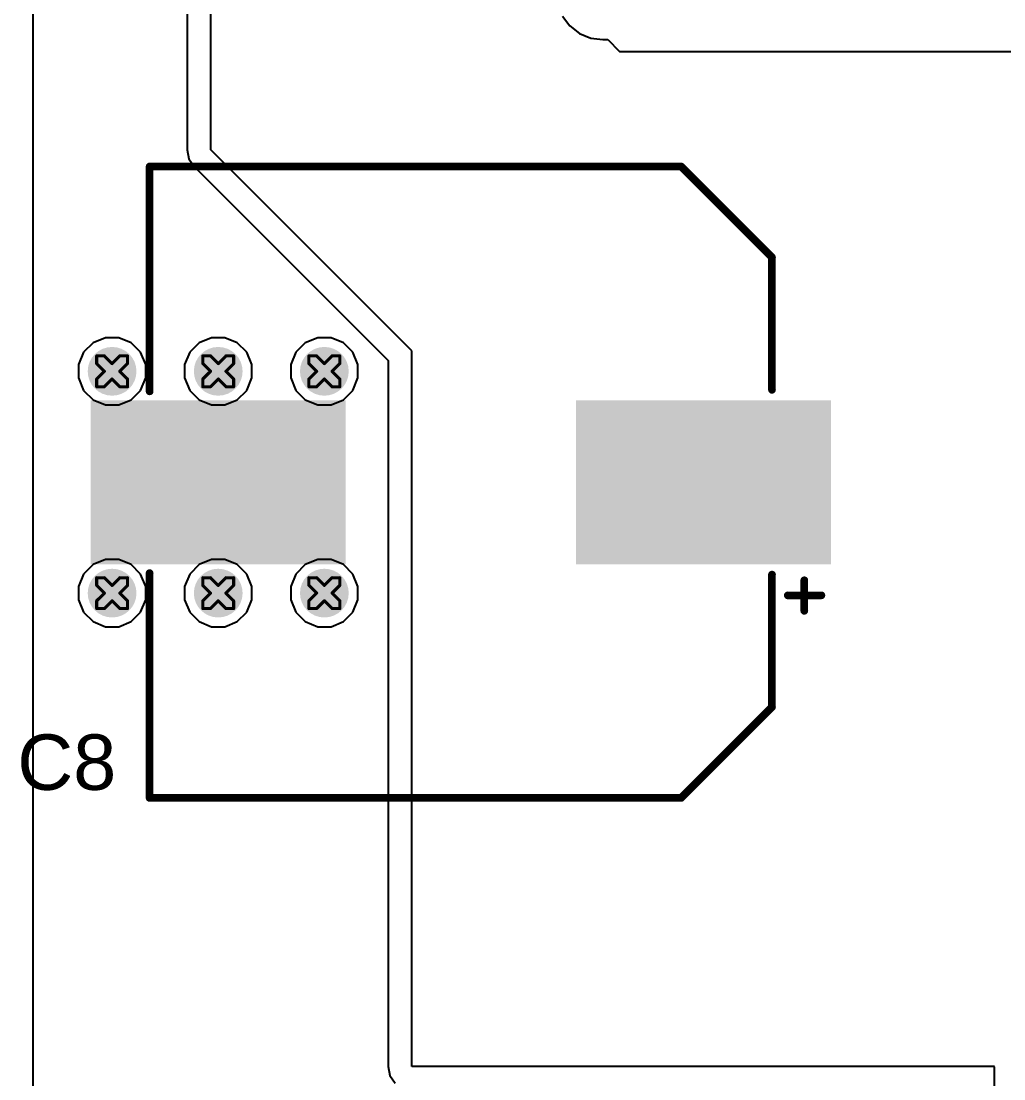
# Model space of a CAD drawing. Header units: inches. Extents: x 0 to 5379, y 0 to 5429.
# Drawn here: x 305.42 to 321.63, y 37.08 to 54.53 of the extents above; entities that cross this region are included whole.
import ezdxf

# ---------------------------------------------------------------- set-up
doc = ezdxf.new("R2010")
doc.units = ezdxf.units.IN
for name, color, linetype in [('Bottom Layer', 5, 'Continuous'), ('Bottom Solder', 6, 'Continuous'), ('Drill Drawing', 1, 'Continuous'), ('GND01', 16, 'Continuous'), ('GND02', 76, 'Continuous'), ('PWR', 156, 'Continuous'), ('SIG 01', 90, 'Continuous'), ('Top Layer', 1, 'Continuous'), ('Top Overlay', 2, 'Continuous'), ('Top Paste', 8, 'Continuous'), ('Top Solder', 216, 'Continuous'), ('Via Holes', 16, 'Continuous')]:
    doc.layers.add(name, color=color, linetype=linetype)
doc.styles.add('Arial', font='', dxfattribs={"height": 0.2})
doc.styles.get('Arial').set_extended_font_data('Arial')

# ---------------------------------------------------------------- blocks, each defined once
blk = doc.blocks.new('UCD_220_F_10__D___114')
at = {"layer": 'Top Layer'}
for points in [[(-6, 1.25), (-2, 1.25), (-2, -1.25), (-6, -1.25)], [(2, 1.25), (6, 1.25), (6, -1.25), (2, -1.25)]]:
    blk.add_hatch(color=1, dxfattribs=at).paths.add_polyline_path(points)
at = {"layer": 'Top Paste'}
for points in [[(-6, 1.25), (-2, 1.25), (-2, -1.25), (-6, -1.25)], [(2, 1.25), (6, 1.25), (6, -1.25), (2, -1.25)]]:
    blk.add_hatch(color=8, dxfattribs=at).paths.add_polyline_path(points)
at = {"layer": 'Top Solder'}
for points in [[(-6.102, 1.352), (-1.898, 1.352), (-1.898, -1.352), (-6.102, -1.352)], [(1.898, 1.352), (6.102, 1.352), (6.102, -1.352), (1.898, -1.352)]]:
    blk.add_hatch(color=216, dxfattribs=at).paths.add_polyline_path(points)
at = {"layer": 'Top Overlay'}
for points in [[(-3.632, 5.207, 0.127, 0.127, 0), (-5.131, 3.708, 0.127, 0.127, 0)], [(5.131, 5.207, 0.127, 0.127, 0), (-3.632, 5.207, 0.127, 0.127, 0)], [(5.131, 5.207, 0.127, 0.127, 0), (5.131, 1.499, 0.127, 0.127, 0)], [(-5.131, 3.708, 0.127, 0.127, 0), (-5.131, 1.524, 0.127, 0.127, 0)], [(-5.664, 2.121, 0.127, 0.127, 0), (-5.664, 1.618, 0.127, 0.127, 0)], [(-5.392, 1.866, 0.127, 0.127, 0), (-5.946, 1.866, 0.127, 0.127, 0)], [(-5.131, -1.524, 0.127, 0.127, 0), (-5.131, -3.708, 0.127, 0.127, 0)], [(5.131, -1.499, 0.127, 0.127, 0), (5.131, -5.207, 0.127, 0.127, 0)], [(-3.632, -5.207, 0.127, 0.127, 0), (-5.131, -3.708, 0.127, 0.127, 0)], [(5.131, -5.207, 0.127, 0.127, 0), (-3.632, -5.207, 0.127, 0.127, 0)]]:
    blk.add_lwpolyline(points, format="xyseb", dxfattribs=at)
for points in [[(-3.664, 5.207, 0.0635, 0.0635, 1), (-3.6, 5.207, 0.0635, 0.0635, 1)], [(-3.664, 5.207, 0.0635, 0.0635, 1), (-3.6, 5.207, 0.0635, 0.0635, 1)], [(5.099, 5.207, 0.0635, 0.0635, 1), (5.163, 5.207, 0.0635, 0.0635, 1)], [(5.099, 5.207, 0.0635, 0.0635, 1), (5.163, 5.207, 0.0635, 0.0635, 1)], [(-5.163, 3.708, 0.0635, 0.0635, 1), (-5.099, 3.708, 0.0635, 0.0635, 1)], [(-5.163, 3.708, 0.0635, 0.0635, 1), (-5.099, 3.708, 0.0635, 0.0635, 1)], [(-5.696, 2.121, 0.0635, 0.0635, 1), (-5.632, 2.121, 0.0635, 0.0635, 1)], [(-5.977, 1.866, 0.0635, 0.0635, 1), (-5.914, 1.866, 0.0635, 0.0635, 1)], [(-5.424, 1.866, 0.0635, 0.0635, 1), (-5.36, 1.866, 0.0635, 0.0635, 1)], [(-5.696, 1.618, 0.0635, 0.0635, 1), (-5.632, 1.618, 0.0635, 0.0635, 1)], [(-5.163, 1.524, 0.0635, 0.0635, 1), (-5.099, 1.524, 0.0635, 0.0635, 1)], [(5.099, 1.499, 0.0635, 0.0635, 1), (5.163, 1.499, 0.0635, 0.0635, 1)], [(-5.163, -1.524, 0.0635, 0.0635, 1), (-5.099, -1.524, 0.0635, 0.0635, 1)], [(5.099, -1.499, 0.0635, 0.0635, 1), (5.163, -1.499, 0.0635, 0.0635, 1)], [(-5.163, -3.708, 0.0635, 0.0635, 1), (-5.099, -3.708, 0.0635, 0.0635, 1)], [(-5.163, -3.708, 0.0635, 0.0635, 1), (-5.099, -3.708, 0.0635, 0.0635, 1)], [(-3.664, -5.207, 0.0635, 0.0635, 1), (-3.6, -5.207, 0.0635, 0.0635, 1)], [(-3.664, -5.207, 0.0635, 0.0635, 1), (-3.6, -5.207, 0.0635, 0.0635, 1)], [(5.099, -5.207, 0.0635, 0.0635, 1), (5.163, -5.207, 0.0635, 0.0635, 1)], [(5.099, -5.207, 0.0635, 0.0635, 1), (5.163, -5.207, 0.0635, 0.0635, 1)]]:
    blk.add_lwpolyline(points, format="xyseb", close=True, dxfattribs=at)

msp = doc.modelspace()

# ---------------------------------------------------------------- hatches: boundary and pattern name
at = {"layer": 'Bottom Layer'}
h = msp.add_hatch(color=5, dxfattribs=at)
edge = h.paths.add_edge_path()
edge.add_arc((306.921, 48.752), 0.3, 0, 360)
h = msp.add_hatch(color=5, dxfattribs=at)
edge = h.paths.add_edge_path()
edge.add_arc((308.671, 48.752), 0.3, 0, 360)
h = msp.add_hatch(color=5, dxfattribs=at)
edge = h.paths.add_edge_path()
edge.add_arc((310.421, 48.752), 0.3, 0, 360)
h = msp.add_hatch(color=5, dxfattribs=at)
edge = h.paths.add_edge_path()
edge.add_arc((306.921, 45.094), 0.3, 0, 360)
h = msp.add_hatch(color=5, dxfattribs=at)
edge = h.paths.add_edge_path()
edge.add_arc((308.671, 45.094), 0.3, 0, 360)
h = msp.add_hatch(color=5, dxfattribs=at)
edge = h.paths.add_edge_path()
edge.add_arc((310.421, 45.094), 0.3, 0, 360)
at = {"layer": 'Bottom Solder'}
h = msp.add_hatch(color=6, dxfattribs=at)
edge = h.paths.add_edge_path()
edge.add_arc((306.921, 48.752), 0.402, 0, 360)
h = msp.add_hatch(color=6, dxfattribs=at)
edge = h.paths.add_edge_path()
edge.add_arc((308.671, 48.752), 0.402, 0, 360)
h = msp.add_hatch(color=6, dxfattribs=at)
edge = h.paths.add_edge_path()
edge.add_arc((310.421, 48.752), 0.402, 0, 360)
h = msp.add_hatch(color=6, dxfattribs=at)
edge = h.paths.add_edge_path()
edge.add_arc((306.921, 45.094), 0.402, 0, 360)
h = msp.add_hatch(color=6, dxfattribs=at)
edge = h.paths.add_edge_path()
edge.add_arc((308.671, 45.094), 0.402, 0, 360)
h = msp.add_hatch(color=6, dxfattribs=at)
edge = h.paths.add_edge_path()
edge.add_arc((310.421, 45.094), 0.402, 0, 360)
at = {"layer": 'GND01'}
h = msp.add_hatch(color=16, dxfattribs=at)
edge = h.paths.add_edge_path()
edge.add_arc((306.921, 48.752), 0.3, 0, 360)
h = msp.add_hatch(color=16, dxfattribs=at)
edge = h.paths.add_edge_path()
edge.add_arc((308.671, 48.752), 0.3, 0, 360)
h = msp.add_hatch(color=16, dxfattribs=at)
edge = h.paths.add_edge_path()
edge.add_arc((310.421, 48.752), 0.3, 0, 360)
h = msp.add_hatch(color=16, dxfattribs=at)
edge = h.paths.add_edge_path()
edge.add_arc((306.921, 45.094), 0.3, 0, 360)
h = msp.add_hatch(color=16, dxfattribs=at)
edge = h.paths.add_edge_path()
edge.add_arc((308.671, 45.094), 0.3, 0, 360)
h = msp.add_hatch(color=16, dxfattribs=at)
edge = h.paths.add_edge_path()
edge.add_arc((310.421, 45.094), 0.3, 0, 360)
at = {"layer": 'GND02'}
h = msp.add_hatch(color=76, dxfattribs=at)
edge = h.paths.add_edge_path()
edge.add_arc((306.921, 48.752), 0.3, 0, 360)
h = msp.add_hatch(color=76, dxfattribs=at)
edge = h.paths.add_edge_path()
edge.add_arc((308.671, 48.752), 0.3, 0, 360)
h = msp.add_hatch(color=76, dxfattribs=at)
edge = h.paths.add_edge_path()
edge.add_arc((310.421, 48.752), 0.3, 0, 360)
h = msp.add_hatch(color=76, dxfattribs=at)
edge = h.paths.add_edge_path()
edge.add_arc((306.921, 45.094), 0.3, 0, 360)
h = msp.add_hatch(color=76, dxfattribs=at)
edge = h.paths.add_edge_path()
edge.add_arc((308.671, 45.094), 0.3, 0, 360)
h = msp.add_hatch(color=76, dxfattribs=at)
edge = h.paths.add_edge_path()
edge.add_arc((310.421, 45.094), 0.3, 0, 360)
at = {"layer": 'PWR'}
h = msp.add_hatch(color=156, dxfattribs=at)
edge = h.paths.add_edge_path()
edge.add_arc((306.921, 48.752), 0.3, 0, 360)
h = msp.add_hatch(color=156, dxfattribs=at)
edge = h.paths.add_edge_path()
edge.add_arc((308.671, 48.752), 0.3, 0, 360)
h = msp.add_hatch(color=156, dxfattribs=at)
edge = h.paths.add_edge_path()
edge.add_arc((310.421, 48.752), 0.3, 0, 360)
h = msp.add_hatch(color=156, dxfattribs=at)
edge = h.paths.add_edge_path()
edge.add_arc((306.921, 45.094), 0.3, 0, 360)
h = msp.add_hatch(color=156, dxfattribs=at)
edge = h.paths.add_edge_path()
edge.add_arc((308.671, 45.094), 0.3, 0, 360)
h = msp.add_hatch(color=156, dxfattribs=at)
edge = h.paths.add_edge_path()
edge.add_arc((310.421, 45.094), 0.3, 0, 360)
at = {"layer": 'SIG 01'}
h = msp.add_hatch(color=90, dxfattribs=at)
edge = h.paths.add_edge_path()
edge.add_arc((306.921, 48.752), 0.3, 0, 360)
h = msp.add_hatch(color=90, dxfattribs=at)
edge = h.paths.add_edge_path()
edge.add_arc((308.671, 48.752), 0.3, 0, 360)
h = msp.add_hatch(color=90, dxfattribs=at)
edge = h.paths.add_edge_path()
edge.add_arc((310.421, 48.752), 0.3, 0, 360)
h = msp.add_hatch(color=90, dxfattribs=at)
edge = h.paths.add_edge_path()
edge.add_arc((306.921, 45.094), 0.3, 0, 360)
h = msp.add_hatch(color=90, dxfattribs=at)
edge = h.paths.add_edge_path()
edge.add_arc((308.671, 45.094), 0.3, 0, 360)
h = msp.add_hatch(color=90, dxfattribs=at)
edge = h.paths.add_edge_path()
edge.add_arc((310.421, 45.094), 0.3, 0, 360)
at = {"layer": 'Top Layer'}
h = msp.add_hatch(color=1, dxfattribs=at)
edge = h.paths.add_edge_path()
edge.add_arc((306.921, 48.752), 0.3, 0, 360)
h = msp.add_hatch(color=1, dxfattribs=at)
edge = h.paths.add_edge_path()
edge.add_arc((308.671, 48.752), 0.3, 0, 360)
h = msp.add_hatch(color=1, dxfattribs=at)
edge = h.paths.add_edge_path()
edge.add_arc((310.421, 48.752), 0.3, 0, 360)
h = msp.add_hatch(color=1, dxfattribs=at)
edge = h.paths.add_edge_path()
edge.add_arc((306.921, 45.094), 0.3, 0, 360)
h = msp.add_hatch(color=1, dxfattribs=at)
edge = h.paths.add_edge_path()
edge.add_arc((308.671, 45.094), 0.3, 0, 360)
h = msp.add_hatch(color=1, dxfattribs=at)
edge = h.paths.add_edge_path()
edge.add_arc((310.421, 45.094), 0.3, 0, 360)
at = {"layer": 'Top Solder'}
h = msp.add_hatch(color=216, dxfattribs=at)
edge = h.paths.add_edge_path()
edge.add_arc((306.921, 48.752), 0.402, 0, 360)
h = msp.add_hatch(color=216, dxfattribs=at)
edge = h.paths.add_edge_path()
edge.add_arc((308.671, 48.752), 0.402, 0, 360)
h = msp.add_hatch(color=216, dxfattribs=at)
edge = h.paths.add_edge_path()
edge.add_arc((310.421, 48.752), 0.402, 0, 360)
h = msp.add_hatch(color=216, dxfattribs=at)
edge = h.paths.add_edge_path()
edge.add_arc((306.921, 45.094), 0.402, 0, 360)
h = msp.add_hatch(color=216, dxfattribs=at)
edge = h.paths.add_edge_path()
edge.add_arc((308.671, 45.094), 0.402, 0, 360)
h = msp.add_hatch(color=216, dxfattribs=at)
edge = h.paths.add_edge_path()
edge.add_arc((310.421, 45.094), 0.402, 0, 360)
at = {"layer": 'Via Holes'}
h = msp.add_hatch(color=7, dxfattribs=at)
edge = h.paths.add_edge_path()
edge.add_arc((306.921, 48.752), 0.15, 0, 360)
h = msp.add_hatch(color=7, dxfattribs=at)
edge = h.paths.add_edge_path()
edge.add_arc((308.671, 48.752), 0.15, 0, 360)
h = msp.add_hatch(color=7, dxfattribs=at)
edge = h.paths.add_edge_path()
edge.add_arc((310.421, 48.752), 0.15, 0, 360)
h = msp.add_hatch(color=7, dxfattribs=at)
edge = h.paths.add_edge_path()
edge.add_arc((306.921, 45.094), 0.15, 0, 360)
h = msp.add_hatch(color=7, dxfattribs=at)
edge = h.paths.add_edge_path()
edge.add_arc((308.671, 45.094), 0.15, 0, 360)
h = msp.add_hatch(color=7, dxfattribs=at)
edge = h.paths.add_edge_path()
edge.add_arc((310.421, 45.094), 0.15, 0, 360)

# ---------------------------------------------------------------- linework, layer by layer
at = {"layer": 'Drill Drawing'}
for points in [[(306.667, 48.879, 0.0508, 0.0508, 0), (306.667, 49.006, 0.0508, 0.0508, 0)], [(306.667, 49.006, 0.0508, 0.0508, 0), (306.794, 49.006, 0.0508, 0.0508, 0)], [(306.794, 49.006, 0.0508, 0.0508, 0), (306.921, 48.879, 0.0508, 0.0508, 0)], [(306.921, 48.879, 0.0508, 0.0508, 0), (307.048, 49.006, 0.0508, 0.0508, 0)], [(307.048, 49.006, 0.0508, 0.0508, 0), (307.175, 49.006, 0.0508, 0.0508, 0)], [(307.175, 48.879, 0.0508, 0.0508, 0), (307.175, 49.006, 0.0508, 0.0508, 0)], [(308.417, 48.879, 0.0508, 0.0508, 0), (308.417, 49.006, 0.0508, 0.0508, 0)], [(308.417, 49.006, 0.0508, 0.0508, 0), (308.544, 49.006, 0.0508, 0.0508, 0)], [(308.544, 49.006, 0.0508, 0.0508, 0), (308.671, 48.879, 0.0508, 0.0508, 0)], [(308.671, 48.879, 0.0508, 0.0508, 0), (308.798, 49.006, 0.0508, 0.0508, 0)], [(308.798, 49.006, 0.0508, 0.0508, 0), (308.925, 49.006, 0.0508, 0.0508, 0)], [(308.925, 48.879, 0.0508, 0.0508, 0), (308.925, 49.006, 0.0508, 0.0508, 0)], [(310.167, 48.879, 0.0508, 0.0508, 0), (310.167, 49.006, 0.0508, 0.0508, 0)], [(310.167, 49.006, 0.0508, 0.0508, 0), (310.294, 49.006, 0.0508, 0.0508, 0)], [(310.294, 49.006, 0.0508, 0.0508, 0), (310.421, 48.879, 0.0508, 0.0508, 0)], [(310.421, 48.879, 0.0508, 0.0508, 0), (310.548, 49.006, 0.0508, 0.0508, 0)], [(310.548, 49.006, 0.0508, 0.0508, 0), (310.675, 49.006, 0.0508, 0.0508, 0)], [(310.675, 48.879, 0.0508, 0.0508, 0), (310.675, 49.006, 0.0508, 0.0508, 0)], [(306.667, 48.879, 0.0508, 0.0508, 0), (306.794, 48.752, 0.0508, 0.0508, 0)], [(307.048, 48.752, 0.0508, 0.0508, 0), (307.175, 48.879, 0.0508, 0.0508, 0)], [(308.417, 48.879, 0.0508, 0.0508, 0), (308.544, 48.752, 0.0508, 0.0508, 0)], [(308.798, 48.752, 0.0508, 0.0508, 0), (308.925, 48.879, 0.0508, 0.0508, 0)], [(310.167, 48.879, 0.0508, 0.0508, 0), (310.294, 48.752, 0.0508, 0.0508, 0)], [(310.548, 48.752, 0.0508, 0.0508, 0), (310.675, 48.879, 0.0508, 0.0508, 0)], [(306.667, 48.625, 0.0508, 0.0508, 0), (306.794, 48.752, 0.0508, 0.0508, 0)], [(307.048, 48.752, 0.0508, 0.0508, 0), (307.175, 48.625, 0.0508, 0.0508, 0)], [(308.417, 48.625, 0.0508, 0.0508, 0), (308.544, 48.752, 0.0508, 0.0508, 0)], [(308.798, 48.752, 0.0508, 0.0508, 0), (308.925, 48.625, 0.0508, 0.0508, 0)], [(310.167, 48.625, 0.0508, 0.0508, 0), (310.294, 48.752, 0.0508, 0.0508, 0)], [(310.548, 48.752, 0.0508, 0.0508, 0), (310.675, 48.625, 0.0508, 0.0508, 0)], [(306.667, 48.498, 0.0508, 0.0508, 0), (306.667, 48.625, 0.0508, 0.0508, 0)], [(306.667, 48.498, 0.0508, 0.0508, 0), (306.794, 48.498, 0.0508, 0.0508, 0)], [(306.794, 48.498, 0.0508, 0.0508, 0), (306.921, 48.625, 0.0508, 0.0508, 0)], [(306.921, 48.625, 0.0508, 0.0508, 0), (307.048, 48.498, 0.0508, 0.0508, 0)], [(307.048, 48.498, 0.0508, 0.0508, 0), (307.175, 48.498, 0.0508, 0.0508, 0)], [(307.175, 48.498, 0.0508, 0.0508, 0), (307.175, 48.625, 0.0508, 0.0508, 0)], [(308.417, 48.498, 0.0508, 0.0508, 0), (308.417, 48.625, 0.0508, 0.0508, 0)], [(308.417, 48.498, 0.0508, 0.0508, 0), (308.544, 48.498, 0.0508, 0.0508, 0)], [(308.544, 48.498, 0.0508, 0.0508, 0), (308.671, 48.625, 0.0508, 0.0508, 0)], [(308.671, 48.625, 0.0508, 0.0508, 0), (308.798, 48.498, 0.0508, 0.0508, 0)], [(308.798, 48.498, 0.0508, 0.0508, 0), (308.925, 48.498, 0.0508, 0.0508, 0)], [(308.925, 48.498, 0.0508, 0.0508, 0), (308.925, 48.625, 0.0508, 0.0508, 0)], [(310.167, 48.498, 0.0508, 0.0508, 0), (310.167, 48.625, 0.0508, 0.0508, 0)], [(310.167, 48.498, 0.0508, 0.0508, 0), (310.294, 48.498, 0.0508, 0.0508, 0)], [(310.294, 48.498, 0.0508, 0.0508, 0), (310.421, 48.625, 0.0508, 0.0508, 0)], [(310.421, 48.625, 0.0508, 0.0508, 0), (310.548, 48.498, 0.0508, 0.0508, 0)], [(310.548, 48.498, 0.0508, 0.0508, 0), (310.675, 48.498, 0.0508, 0.0508, 0)], [(310.675, 48.498, 0.0508, 0.0508, 0), (310.675, 48.625, 0.0508, 0.0508, 0)], [(306.667, 45.221, 0.0508, 0.0508, 0), (306.667, 45.348, 0.0508, 0.0508, 0)], [(306.667, 45.348, 0.0508, 0.0508, 0), (306.794, 45.348, 0.0508, 0.0508, 0)], [(306.794, 45.348, 0.0508, 0.0508, 0), (306.921, 45.221, 0.0508, 0.0508, 0)], [(306.921, 45.221, 0.0508, 0.0508, 0), (307.048, 45.348, 0.0508, 0.0508, 0)], [(307.048, 45.348, 0.0508, 0.0508, 0), (307.175, 45.348, 0.0508, 0.0508, 0)], [(307.175, 45.221, 0.0508, 0.0508, 0), (307.175, 45.348, 0.0508, 0.0508, 0)], [(308.417, 45.221, 0.0508, 0.0508, 0), (308.417, 45.348, 0.0508, 0.0508, 0)], [(308.417, 45.348, 0.0508, 0.0508, 0), (308.544, 45.348, 0.0508, 0.0508, 0)], [(308.544, 45.348, 0.0508, 0.0508, 0), (308.671, 45.221, 0.0508, 0.0508, 0)], [(308.671, 45.221, 0.0508, 0.0508, 0), (308.798, 45.348, 0.0508, 0.0508, 0)], [(308.798, 45.348, 0.0508, 0.0508, 0), (308.925, 45.348, 0.0508, 0.0508, 0)], [(308.925, 45.221, 0.0508, 0.0508, 0), (308.925, 45.348, 0.0508, 0.0508, 0)], [(310.167, 45.221, 0.0508, 0.0508, 0), (310.167, 45.348, 0.0508, 0.0508, 0)], [(310.167, 45.348, 0.0508, 0.0508, 0), (310.294, 45.348, 0.0508, 0.0508, 0)], [(310.294, 45.348, 0.0508, 0.0508, 0), (310.421, 45.221, 0.0508, 0.0508, 0)], [(310.421, 45.221, 0.0508, 0.0508, 0), (310.548, 45.348, 0.0508, 0.0508, 0)], [(310.548, 45.348, 0.0508, 0.0508, 0), (310.675, 45.348, 0.0508, 0.0508, 0)], [(310.675, 45.221, 0.0508, 0.0508, 0), (310.675, 45.348, 0.0508, 0.0508, 0)], [(306.667, 45.221, 0.0508, 0.0508, 0), (306.794, 45.094, 0.0508, 0.0508, 0)], [(307.048, 45.094, 0.0508, 0.0508, 0), (307.175, 45.221, 0.0508, 0.0508, 0)], [(308.417, 45.221, 0.0508, 0.0508, 0), (308.544, 45.094, 0.0508, 0.0508, 0)], [(308.798, 45.094, 0.0508, 0.0508, 0), (308.925, 45.221, 0.0508, 0.0508, 0)], [(310.167, 45.221, 0.0508, 0.0508, 0), (310.294, 45.094, 0.0508, 0.0508, 0)], [(310.548, 45.094, 0.0508, 0.0508, 0), (310.675, 45.221, 0.0508, 0.0508, 0)], [(306.667, 44.967, 0.0508, 0.0508, 0), (306.794, 45.094, 0.0508, 0.0508, 0)], [(307.048, 45.094, 0.0508, 0.0508, 0), (307.175, 44.967, 0.0508, 0.0508, 0)], [(308.417, 44.967, 0.0508, 0.0508, 0), (308.544, 45.094, 0.0508, 0.0508, 0)], [(308.798, 45.094, 0.0508, 0.0508, 0), (308.925, 44.967, 0.0508, 0.0508, 0)], [(310.167, 44.967, 0.0508, 0.0508, 0), (310.294, 45.094, 0.0508, 0.0508, 0)], [(310.548, 45.094, 0.0508, 0.0508, 0), (310.675, 44.967, 0.0508, 0.0508, 0)], [(306.667, 44.84, 0.0508, 0.0508, 0), (306.667, 44.967, 0.0508, 0.0508, 0)], [(306.667, 44.84, 0.0508, 0.0508, 0), (306.794, 44.84, 0.0508, 0.0508, 0)], [(306.794, 44.84, 0.0508, 0.0508, 0), (306.921, 44.967, 0.0508, 0.0508, 0)], [(306.921, 44.967, 0.0508, 0.0508, 0), (307.048, 44.84, 0.0508, 0.0508, 0)], [(307.048, 44.84, 0.0508, 0.0508, 0), (307.175, 44.84, 0.0508, 0.0508, 0)], [(307.175, 44.84, 0.0508, 0.0508, 0), (307.175, 44.967, 0.0508, 0.0508, 0)], [(308.417, 44.84, 0.0508, 0.0508, 0), (308.417, 44.967, 0.0508, 0.0508, 0)], [(308.417, 44.84, 0.0508, 0.0508, 0), (308.544, 44.84, 0.0508, 0.0508, 0)], [(308.544, 44.84, 0.0508, 0.0508, 0), (308.671, 44.967, 0.0508, 0.0508, 0)], [(308.671, 44.967, 0.0508, 0.0508, 0), (308.798, 44.84, 0.0508, 0.0508, 0)], [(308.798, 44.84, 0.0508, 0.0508, 0), (308.925, 44.84, 0.0508, 0.0508, 0)], [(308.925, 44.84, 0.0508, 0.0508, 0), (308.925, 44.967, 0.0508, 0.0508, 0)], [(310.167, 44.84, 0.0508, 0.0508, 0), (310.167, 44.967, 0.0508, 0.0508, 0)], [(310.167, 44.84, 0.0508, 0.0508, 0), (310.294, 44.84, 0.0508, 0.0508, 0)], [(310.294, 44.84, 0.0508, 0.0508, 0), (310.421, 44.967, 0.0508, 0.0508, 0)], [(310.421, 44.967, 0.0508, 0.0508, 0), (310.548, 44.84, 0.0508, 0.0508, 0)], [(310.548, 44.84, 0.0508, 0.0508, 0), (310.675, 44.84, 0.0508, 0.0508, 0)], [(310.675, 44.84, 0.0508, 0.0508, 0), (310.675, 44.967, 0.0508, 0.0508, 0)]]:
    msp.add_lwpolyline(points, format="xyseb", dxfattribs=at)
for points in [[(306.654, 49.006, 0.0254, 0.0254, 1), (306.68, 49.006, 0.0254, 0.0254, 1)], [(306.654, 49.006, 0.0254, 0.0254, 1), (306.68, 49.006, 0.0254, 0.0254, 1)], [(306.781, 49.006, 0.0254, 0.0254, 1), (306.807, 49.006, 0.0254, 0.0254, 1)], [(306.781, 49.006, 0.0254, 0.0254, 1), (306.807, 49.006, 0.0254, 0.0254, 1)], [(307.035, 49.006, 0.0254, 0.0254, 1), (307.061, 49.006, 0.0254, 0.0254, 1)], [(307.035, 49.006, 0.0254, 0.0254, 1), (307.061, 49.006, 0.0254, 0.0254, 1)], [(307.162, 49.006, 0.0254, 0.0254, 1), (307.188, 49.006, 0.0254, 0.0254, 1)], [(307.162, 49.006, 0.0254, 0.0254, 1), (307.188, 49.006, 0.0254, 0.0254, 1)], [(308.404, 49.006, 0.0254, 0.0254, 1), (308.43, 49.006, 0.0254, 0.0254, 1)], [(308.404, 49.006, 0.0254, 0.0254, 1), (308.43, 49.006, 0.0254, 0.0254, 1)], [(308.531, 49.006, 0.0254, 0.0254, 1), (308.557, 49.006, 0.0254, 0.0254, 1)], [(308.531, 49.006, 0.0254, 0.0254, 1), (308.557, 49.006, 0.0254, 0.0254, 1)], [(308.785, 49.006, 0.0254, 0.0254, 1), (308.811, 49.006, 0.0254, 0.0254, 1)], [(308.785, 49.006, 0.0254, 0.0254, 1), (308.811, 49.006, 0.0254, 0.0254, 1)], [(308.912, 49.006, 0.0254, 0.0254, 1), (308.938, 49.006, 0.0254, 0.0254, 1)], [(308.912, 49.006, 0.0254, 0.0254, 1), (308.938, 49.006, 0.0254, 0.0254, 1)], [(310.154, 49.006, 0.0254, 0.0254, 1), (310.18, 49.006, 0.0254, 0.0254, 1)], [(310.154, 49.006, 0.0254, 0.0254, 1), (310.18, 49.006, 0.0254, 0.0254, 1)], [(310.281, 49.006, 0.0254, 0.0254, 1), (310.307, 49.006, 0.0254, 0.0254, 1)], [(310.281, 49.006, 0.0254, 0.0254, 1), (310.307, 49.006, 0.0254, 0.0254, 1)], [(310.535, 49.006, 0.0254, 0.0254, 1), (310.561, 49.006, 0.0254, 0.0254, 1)], [(310.535, 49.006, 0.0254, 0.0254, 1), (310.561, 49.006, 0.0254, 0.0254, 1)], [(310.662, 49.006, 0.0254, 0.0254, 1), (310.688, 49.006, 0.0254, 0.0254, 1)], [(310.662, 49.006, 0.0254, 0.0254, 1), (310.688, 49.006, 0.0254, 0.0254, 1)], [(306.654, 48.879, 0.0254, 0.0254, 1), (306.68, 48.879, 0.0254, 0.0254, 1)], [(306.654, 48.879, 0.0254, 0.0254, 1), (306.68, 48.879, 0.0254, 0.0254, 1)], [(306.908, 48.879, 0.0254, 0.0254, 1), (306.934, 48.879, 0.0254, 0.0254, 1)], [(306.908, 48.879, 0.0254, 0.0254, 1), (306.934, 48.879, 0.0254, 0.0254, 1)], [(307.162, 48.879, 0.0254, 0.0254, 1), (307.188, 48.879, 0.0254, 0.0254, 1)], [(307.162, 48.879, 0.0254, 0.0254, 1), (307.188, 48.879, 0.0254, 0.0254, 1)], [(308.404, 48.879, 0.0254, 0.0254, 1), (308.43, 48.879, 0.0254, 0.0254, 1)], [(308.404, 48.879, 0.0254, 0.0254, 1), (308.43, 48.879, 0.0254, 0.0254, 1)], [(308.658, 48.879, 0.0254, 0.0254, 1), (308.684, 48.879, 0.0254, 0.0254, 1)], [(308.658, 48.879, 0.0254, 0.0254, 1), (308.684, 48.879, 0.0254, 0.0254, 1)], [(308.912, 48.879, 0.0254, 0.0254, 1), (308.938, 48.879, 0.0254, 0.0254, 1)], [(308.912, 48.879, 0.0254, 0.0254, 1), (308.938, 48.879, 0.0254, 0.0254, 1)], [(310.154, 48.879, 0.0254, 0.0254, 1), (310.18, 48.879, 0.0254, 0.0254, 1)], [(310.154, 48.879, 0.0254, 0.0254, 1), (310.18, 48.879, 0.0254, 0.0254, 1)], [(310.408, 48.879, 0.0254, 0.0254, 1), (310.434, 48.879, 0.0254, 0.0254, 1)], [(310.408, 48.879, 0.0254, 0.0254, 1), (310.434, 48.879, 0.0254, 0.0254, 1)], [(310.662, 48.879, 0.0254, 0.0254, 1), (310.688, 48.879, 0.0254, 0.0254, 1)], [(310.662, 48.879, 0.0254, 0.0254, 1), (310.688, 48.879, 0.0254, 0.0254, 1)], [(306.781, 48.752, 0.0254, 0.0254, 1), (306.807, 48.752, 0.0254, 0.0254, 1)], [(306.781, 48.752, 0.0254, 0.0254, 1), (306.807, 48.752, 0.0254, 0.0254, 1)], [(307.035, 48.752, 0.0254, 0.0254, 1), (307.061, 48.752, 0.0254, 0.0254, 1)], [(307.035, 48.752, 0.0254, 0.0254, 1), (307.061, 48.752, 0.0254, 0.0254, 1)], [(308.531, 48.752, 0.0254, 0.0254, 1), (308.557, 48.752, 0.0254, 0.0254, 1)], [(308.531, 48.752, 0.0254, 0.0254, 1), (308.557, 48.752, 0.0254, 0.0254, 1)], [(308.785, 48.752, 0.0254, 0.0254, 1), (308.811, 48.752, 0.0254, 0.0254, 1)], [(308.785, 48.752, 0.0254, 0.0254, 1), (308.811, 48.752, 0.0254, 0.0254, 1)], [(310.281, 48.752, 0.0254, 0.0254, 1), (310.307, 48.752, 0.0254, 0.0254, 1)], [(310.281, 48.752, 0.0254, 0.0254, 1), (310.307, 48.752, 0.0254, 0.0254, 1)], [(310.535, 48.752, 0.0254, 0.0254, 1), (310.561, 48.752, 0.0254, 0.0254, 1)], [(310.535, 48.752, 0.0254, 0.0254, 1), (310.561, 48.752, 0.0254, 0.0254, 1)], [(306.654, 48.625, 0.0254, 0.0254, 1), (306.68, 48.625, 0.0254, 0.0254, 1)], [(306.654, 48.625, 0.0254, 0.0254, 1), (306.68, 48.625, 0.0254, 0.0254, 1)], [(306.654, 48.498, 0.0254, 0.0254, 1), (306.68, 48.498, 0.0254, 0.0254, 1)], [(306.654, 48.498, 0.0254, 0.0254, 1), (306.68, 48.498, 0.0254, 0.0254, 1)], [(306.781, 48.498, 0.0254, 0.0254, 1), (306.807, 48.498, 0.0254, 0.0254, 1)], [(306.781, 48.498, 0.0254, 0.0254, 1), (306.807, 48.498, 0.0254, 0.0254, 1)], [(306.908, 48.625, 0.0254, 0.0254, 1), (306.934, 48.625, 0.0254, 0.0254, 1)], [(306.908, 48.625, 0.0254, 0.0254, 1), (306.934, 48.625, 0.0254, 0.0254, 1)], [(307.035, 48.498, 0.0254, 0.0254, 1), (307.061, 48.498, 0.0254, 0.0254, 1)], [(307.035, 48.498, 0.0254, 0.0254, 1), (307.061, 48.498, 0.0254, 0.0254, 1)], [(307.162, 48.625, 0.0254, 0.0254, 1), (307.188, 48.625, 0.0254, 0.0254, 1)], [(307.162, 48.625, 0.0254, 0.0254, 1), (307.188, 48.625, 0.0254, 0.0254, 1)], [(307.162, 48.498, 0.0254, 0.0254, 1), (307.188, 48.498, 0.0254, 0.0254, 1)], [(307.162, 48.498, 0.0254, 0.0254, 1), (307.188, 48.498, 0.0254, 0.0254, 1)], [(308.404, 48.625, 0.0254, 0.0254, 1), (308.43, 48.625, 0.0254, 0.0254, 1)], [(308.404, 48.625, 0.0254, 0.0254, 1), (308.43, 48.625, 0.0254, 0.0254, 1)], [(308.404, 48.498, 0.0254, 0.0254, 1), (308.43, 48.498, 0.0254, 0.0254, 1)], [(308.404, 48.498, 0.0254, 0.0254, 1), (308.43, 48.498, 0.0254, 0.0254, 1)], [(308.531, 48.498, 0.0254, 0.0254, 1), (308.557, 48.498, 0.0254, 0.0254, 1)], [(308.531, 48.498, 0.0254, 0.0254, 1), (308.557, 48.498, 0.0254, 0.0254, 1)], [(308.658, 48.625, 0.0254, 0.0254, 1), (308.684, 48.625, 0.0254, 0.0254, 1)], [(308.658, 48.625, 0.0254, 0.0254, 1), (308.684, 48.625, 0.0254, 0.0254, 1)], [(308.785, 48.498, 0.0254, 0.0254, 1), (308.811, 48.498, 0.0254, 0.0254, 1)], [(308.785, 48.498, 0.0254, 0.0254, 1), (308.811, 48.498, 0.0254, 0.0254, 1)], [(308.912, 48.625, 0.0254, 0.0254, 1), (308.938, 48.625, 0.0254, 0.0254, 1)], [(308.912, 48.625, 0.0254, 0.0254, 1), (308.938, 48.625, 0.0254, 0.0254, 1)], [(308.912, 48.498, 0.0254, 0.0254, 1), (308.938, 48.498, 0.0254, 0.0254, 1)], [(308.912, 48.498, 0.0254, 0.0254, 1), (308.938, 48.498, 0.0254, 0.0254, 1)], [(310.154, 48.625, 0.0254, 0.0254, 1), (310.18, 48.625, 0.0254, 0.0254, 1)], [(310.154, 48.625, 0.0254, 0.0254, 1), (310.18, 48.625, 0.0254, 0.0254, 1)], [(310.154, 48.498, 0.0254, 0.0254, 1), (310.18, 48.498, 0.0254, 0.0254, 1)], [(310.154, 48.498, 0.0254, 0.0254, 1), (310.18, 48.498, 0.0254, 0.0254, 1)], [(310.281, 48.498, 0.0254, 0.0254, 1), (310.307, 48.498, 0.0254, 0.0254, 1)], [(310.281, 48.498, 0.0254, 0.0254, 1), (310.307, 48.498, 0.0254, 0.0254, 1)], [(310.408, 48.625, 0.0254, 0.0254, 1), (310.434, 48.625, 0.0254, 0.0254, 1)], [(310.408, 48.625, 0.0254, 0.0254, 1), (310.434, 48.625, 0.0254, 0.0254, 1)], [(310.535, 48.498, 0.0254, 0.0254, 1), (310.561, 48.498, 0.0254, 0.0254, 1)], [(310.535, 48.498, 0.0254, 0.0254, 1), (310.561, 48.498, 0.0254, 0.0254, 1)], [(310.662, 48.625, 0.0254, 0.0254, 1), (310.688, 48.625, 0.0254, 0.0254, 1)], [(310.662, 48.625, 0.0254, 0.0254, 1), (310.688, 48.625, 0.0254, 0.0254, 1)], [(310.662, 48.498, 0.0254, 0.0254, 1), (310.688, 48.498, 0.0254, 0.0254, 1)], [(310.662, 48.498, 0.0254, 0.0254, 1), (310.688, 48.498, 0.0254, 0.0254, 1)], [(306.654, 45.348, 0.0254, 0.0254, 1), (306.68, 45.348, 0.0254, 0.0254, 1)], [(306.654, 45.348, 0.0254, 0.0254, 1), (306.68, 45.348, 0.0254, 0.0254, 1)], [(306.781, 45.348, 0.0254, 0.0254, 1), (306.807, 45.348, 0.0254, 0.0254, 1)], [(306.781, 45.348, 0.0254, 0.0254, 1), (306.807, 45.348, 0.0254, 0.0254, 1)], [(307.035, 45.348, 0.0254, 0.0254, 1), (307.061, 45.348, 0.0254, 0.0254, 1)], [(307.035, 45.348, 0.0254, 0.0254, 1), (307.061, 45.348, 0.0254, 0.0254, 1)], [(307.162, 45.348, 0.0254, 0.0254, 1), (307.188, 45.348, 0.0254, 0.0254, 1)], [(307.162, 45.348, 0.0254, 0.0254, 1), (307.188, 45.348, 0.0254, 0.0254, 1)], [(308.404, 45.348, 0.0254, 0.0254, 1), (308.43, 45.348, 0.0254, 0.0254, 1)], [(308.404, 45.348, 0.0254, 0.0254, 1), (308.43, 45.348, 0.0254, 0.0254, 1)], [(308.531, 45.348, 0.0254, 0.0254, 1), (308.557, 45.348, 0.0254, 0.0254, 1)], [(308.531, 45.348, 0.0254, 0.0254, 1), (308.557, 45.348, 0.0254, 0.0254, 1)], [(308.785, 45.348, 0.0254, 0.0254, 1), (308.811, 45.348, 0.0254, 0.0254, 1)], [(308.785, 45.348, 0.0254, 0.0254, 1), (308.811, 45.348, 0.0254, 0.0254, 1)], [(308.912, 45.348, 0.0254, 0.0254, 1), (308.938, 45.348, 0.0254, 0.0254, 1)], [(308.912, 45.348, 0.0254, 0.0254, 1), (308.938, 45.348, 0.0254, 0.0254, 1)], [(310.154, 45.348, 0.0254, 0.0254, 1), (310.18, 45.348, 0.0254, 0.0254, 1)], [(310.154, 45.348, 0.0254, 0.0254, 1), (310.18, 45.348, 0.0254, 0.0254, 1)], [(310.281, 45.348, 0.0254, 0.0254, 1), (310.307, 45.348, 0.0254, 0.0254, 1)], [(310.281, 45.348, 0.0254, 0.0254, 1), (310.307, 45.348, 0.0254, 0.0254, 1)], [(310.535, 45.348, 0.0254, 0.0254, 1), (310.561, 45.348, 0.0254, 0.0254, 1)], [(310.535, 45.348, 0.0254, 0.0254, 1), (310.561, 45.348, 0.0254, 0.0254, 1)], [(310.662, 45.348, 0.0254, 0.0254, 1), (310.688, 45.348, 0.0254, 0.0254, 1)], [(310.662, 45.348, 0.0254, 0.0254, 1), (310.688, 45.348, 0.0254, 0.0254, 1)], [(306.654, 45.221, 0.0254, 0.0254, 1), (306.68, 45.221, 0.0254, 0.0254, 1)], [(306.654, 45.221, 0.0254, 0.0254, 1), (306.68, 45.221, 0.0254, 0.0254, 1)], [(306.908, 45.221, 0.0254, 0.0254, 1), (306.934, 45.221, 0.0254, 0.0254, 1)], [(306.908, 45.221, 0.0254, 0.0254, 1), (306.934, 45.221, 0.0254, 0.0254, 1)], [(307.162, 45.221, 0.0254, 0.0254, 1), (307.188, 45.221, 0.0254, 0.0254, 1)], [(307.162, 45.221, 0.0254, 0.0254, 1), (307.188, 45.221, 0.0254, 0.0254, 1)], [(308.404, 45.221, 0.0254, 0.0254, 1), (308.43, 45.221, 0.0254, 0.0254, 1)], [(308.404, 45.221, 0.0254, 0.0254, 1), (308.43, 45.221, 0.0254, 0.0254, 1)], [(308.658, 45.221, 0.0254, 0.0254, 1), (308.684, 45.221, 0.0254, 0.0254, 1)], [(308.658, 45.221, 0.0254, 0.0254, 1), (308.684, 45.221, 0.0254, 0.0254, 1)], [(308.912, 45.221, 0.0254, 0.0254, 1), (308.938, 45.221, 0.0254, 0.0254, 1)], [(308.912, 45.221, 0.0254, 0.0254, 1), (308.938, 45.221, 0.0254, 0.0254, 1)], [(310.154, 45.221, 0.0254, 0.0254, 1), (310.18, 45.221, 0.0254, 0.0254, 1)], [(310.154, 45.221, 0.0254, 0.0254, 1), (310.18, 45.221, 0.0254, 0.0254, 1)], [(310.408, 45.221, 0.0254, 0.0254, 1), (310.434, 45.221, 0.0254, 0.0254, 1)], [(310.408, 45.221, 0.0254, 0.0254, 1), (310.434, 45.221, 0.0254, 0.0254, 1)], [(310.662, 45.221, 0.0254, 0.0254, 1), (310.688, 45.221, 0.0254, 0.0254, 1)], [(310.662, 45.221, 0.0254, 0.0254, 1), (310.688, 45.221, 0.0254, 0.0254, 1)], [(306.781, 45.094, 0.0254, 0.0254, 1), (306.807, 45.094, 0.0254, 0.0254, 1)], [(306.781, 45.094, 0.0254, 0.0254, 1), (306.807, 45.094, 0.0254, 0.0254, 1)], [(307.035, 45.094, 0.0254, 0.0254, 1), (307.061, 45.094, 0.0254, 0.0254, 1)], [(307.035, 45.094, 0.0254, 0.0254, 1), (307.061, 45.094, 0.0254, 0.0254, 1)], [(308.531, 45.094, 0.0254, 0.0254, 1), (308.557, 45.094, 0.0254, 0.0254, 1)], [(308.531, 45.094, 0.0254, 0.0254, 1), (308.557, 45.094, 0.0254, 0.0254, 1)], [(308.785, 45.094, 0.0254, 0.0254, 1), (308.811, 45.094, 0.0254, 0.0254, 1)], [(308.785, 45.094, 0.0254, 0.0254, 1), (308.811, 45.094, 0.0254, 0.0254, 1)], [(310.281, 45.094, 0.0254, 0.0254, 1), (310.307, 45.094, 0.0254, 0.0254, 1)], [(310.281, 45.094, 0.0254, 0.0254, 1), (310.307, 45.094, 0.0254, 0.0254, 1)], [(310.535, 45.094, 0.0254, 0.0254, 1), (310.561, 45.094, 0.0254, 0.0254, 1)], [(310.535, 45.094, 0.0254, 0.0254, 1), (310.561, 45.094, 0.0254, 0.0254, 1)], [(306.654, 44.967, 0.0254, 0.0254, 1), (306.68, 44.967, 0.0254, 0.0254, 1)], [(306.654, 44.967, 0.0254, 0.0254, 1), (306.68, 44.967, 0.0254, 0.0254, 1)], [(306.654, 44.84, 0.0254, 0.0254, 1), (306.68, 44.84, 0.0254, 0.0254, 1)], [(306.654, 44.84, 0.0254, 0.0254, 1), (306.68, 44.84, 0.0254, 0.0254, 1)], [(306.781, 44.84, 0.0254, 0.0254, 1), (306.807, 44.84, 0.0254, 0.0254, 1)], [(306.781, 44.84, 0.0254, 0.0254, 1), (306.807, 44.84, 0.0254, 0.0254, 1)], [(306.908, 44.967, 0.0254, 0.0254, 1), (306.934, 44.967, 0.0254, 0.0254, 1)], [(306.908, 44.967, 0.0254, 0.0254, 1), (306.934, 44.967, 0.0254, 0.0254, 1)], [(307.035, 44.84, 0.0254, 0.0254, 1), (307.061, 44.84, 0.0254, 0.0254, 1)], [(307.035, 44.84, 0.0254, 0.0254, 1), (307.061, 44.84, 0.0254, 0.0254, 1)], [(307.162, 44.967, 0.0254, 0.0254, 1), (307.188, 44.967, 0.0254, 0.0254, 1)], [(307.162, 44.967, 0.0254, 0.0254, 1), (307.188, 44.967, 0.0254, 0.0254, 1)], [(307.162, 44.84, 0.0254, 0.0254, 1), (307.188, 44.84, 0.0254, 0.0254, 1)], [(307.162, 44.84, 0.0254, 0.0254, 1), (307.188, 44.84, 0.0254, 0.0254, 1)], [(308.404, 44.967, 0.0254, 0.0254, 1), (308.43, 44.967, 0.0254, 0.0254, 1)], [(308.404, 44.967, 0.0254, 0.0254, 1), (308.43, 44.967, 0.0254, 0.0254, 1)], [(308.404, 44.84, 0.0254, 0.0254, 1), (308.43, 44.84, 0.0254, 0.0254, 1)], [(308.404, 44.84, 0.0254, 0.0254, 1), (308.43, 44.84, 0.0254, 0.0254, 1)], [(308.531, 44.84, 0.0254, 0.0254, 1), (308.557, 44.84, 0.0254, 0.0254, 1)], [(308.531, 44.84, 0.0254, 0.0254, 1), (308.557, 44.84, 0.0254, 0.0254, 1)], [(308.658, 44.967, 0.0254, 0.0254, 1), (308.684, 44.967, 0.0254, 0.0254, 1)], [(308.658, 44.967, 0.0254, 0.0254, 1), (308.684, 44.967, 0.0254, 0.0254, 1)], [(308.785, 44.84, 0.0254, 0.0254, 1), (308.811, 44.84, 0.0254, 0.0254, 1)], [(308.785, 44.84, 0.0254, 0.0254, 1), (308.811, 44.84, 0.0254, 0.0254, 1)], [(308.912, 44.967, 0.0254, 0.0254, 1), (308.938, 44.967, 0.0254, 0.0254, 1)], [(308.912, 44.967, 0.0254, 0.0254, 1), (308.938, 44.967, 0.0254, 0.0254, 1)], [(308.912, 44.84, 0.0254, 0.0254, 1), (308.938, 44.84, 0.0254, 0.0254, 1)], [(308.912, 44.84, 0.0254, 0.0254, 1), (308.938, 44.84, 0.0254, 0.0254, 1)], [(310.154, 44.967, 0.0254, 0.0254, 1), (310.18, 44.967, 0.0254, 0.0254, 1)], [(310.154, 44.967, 0.0254, 0.0254, 1), (310.18, 44.967, 0.0254, 0.0254, 1)], [(310.154, 44.84, 0.0254, 0.0254, 1), (310.18, 44.84, 0.0254, 0.0254, 1)], [(310.154, 44.84, 0.0254, 0.0254, 1), (310.18, 44.84, 0.0254, 0.0254, 1)], [(310.281, 44.84, 0.0254, 0.0254, 1), (310.307, 44.84, 0.0254, 0.0254, 1)], [(310.281, 44.84, 0.0254, 0.0254, 1), (310.307, 44.84, 0.0254, 0.0254, 1)], [(310.408, 44.967, 0.0254, 0.0254, 1), (310.434, 44.967, 0.0254, 0.0254, 1)], [(310.408, 44.967, 0.0254, 0.0254, 1), (310.434, 44.967, 0.0254, 0.0254, 1)], [(310.535, 44.84, 0.0254, 0.0254, 1), (310.561, 44.84, 0.0254, 0.0254, 1)], [(310.535, 44.84, 0.0254, 0.0254, 1), (310.561, 44.84, 0.0254, 0.0254, 1)], [(310.662, 44.967, 0.0254, 0.0254, 1), (310.688, 44.967, 0.0254, 0.0254, 1)], [(310.662, 44.967, 0.0254, 0.0254, 1), (310.688, 44.967, 0.0254, 0.0254, 1)], [(310.662, 44.84, 0.0254, 0.0254, 1), (310.688, 44.84, 0.0254, 0.0254, 1)], [(310.662, 44.84, 0.0254, 0.0254, 1), (310.688, 44.84, 0.0254, 0.0254, 1)]]:
    msp.add_lwpolyline(points, format="xyseb", close=True, dxfattribs=at)
at = {"layer": 'PWR'}
for p, q in [((306.607, 49.221), (306.451, 49.066)), ((306.811, 49.306), (306.607, 49.221)), ((307.031, 49.306), (306.811, 49.306)), ((307.235, 49.221), (307.031, 49.306)), ((307.391, 49.066), (307.235, 49.221)), ((308.357, 49.221), (308.201, 49.066)), ((308.561, 49.306), (308.357, 49.221)), ((308.781, 49.306), (308.561, 49.306)), ((308.985, 49.221), (308.781, 49.306)), ((309.141, 49.066), (308.985, 49.221)), ((310.107, 49.221), (309.951, 49.066)), ((310.311, 49.306), (310.107, 49.221)), ((310.531, 49.306), (310.311, 49.306)), ((310.735, 49.221), (310.531, 49.306)), ((310.891, 49.066), (310.735, 49.221)), ((306.451, 49.066), (306.367, 48.862)), ((307.475, 48.862), (307.391, 49.066)), ((308.201, 49.066), (308.117, 48.862)), ((309.225, 48.862), (309.141, 49.066)), ((309.951, 49.066), (309.867, 48.862)), ((310.975, 48.862), (310.891, 49.066)), ((306.367, 48.862), (306.367, 48.642)), ((307.475, 48.642), (307.475, 48.862)), ((308.117, 48.862), (308.117, 48.642)), ((309.225, 48.642), (309.225, 48.862)), ((309.867, 48.862), (309.867, 48.642)), ((310.975, 48.642), (310.975, 48.862)), ((306.367, 48.642), (306.451, 48.438)), ((307.391, 48.438), (307.475, 48.642)), ((308.117, 48.642), (308.201, 48.438)), ((309.141, 48.438), (309.225, 48.642)), ((309.867, 48.642), (309.951, 48.438)), ((310.891, 48.438), (310.975, 48.642)), ((306.451, 48.438), (306.607, 48.282)), ((307.235, 48.282), (307.391, 48.438)), ((308.201, 48.438), (308.357, 48.282)), ((308.985, 48.282), (309.141, 48.438)), ((309.951, 48.438), (310.107, 48.282)), ((310.735, 48.282), (310.891, 48.438)), ((306.607, 48.282), (306.811, 48.198)), ((306.811, 48.198), (307.031, 48.198)), ((307.031, 48.198), (307.235, 48.282)), ((308.357, 48.282), (308.561, 48.198)), ((308.561, 48.198), (308.781, 48.198)), ((308.781, 48.198), (308.985, 48.282)), ((310.107, 48.282), (310.311, 48.198)), ((310.311, 48.198), (310.531, 48.198)), ((310.531, 48.198), (310.735, 48.282)), ((306.607, 45.564), (306.451, 45.408)), ((306.811, 45.648), (306.607, 45.564)), ((307.031, 45.648), (306.811, 45.648)), ((307.235, 45.564), (307.031, 45.648)), ((307.391, 45.408), (307.235, 45.564)), ((308.357, 45.564), (308.201, 45.408)), ((308.561, 45.648), (308.357, 45.564)), ((308.781, 45.648), (308.561, 45.648)), ((308.985, 45.564), (308.781, 45.648)), ((309.141, 45.408), (308.985, 45.564)), ((310.107, 45.564), (309.951, 45.408)), ((310.311, 45.648), (310.107, 45.564)), ((310.531, 45.648), (310.311, 45.648)), ((310.735, 45.564), (310.531, 45.648)), ((310.891, 45.408), (310.735, 45.564)), ((306.451, 45.408), (306.367, 45.204)), ((307.475, 45.204), (307.391, 45.408)), ((308.201, 45.408), (308.117, 45.204)), ((309.225, 45.204), (309.141, 45.408)), ((309.951, 45.408), (309.867, 45.204)), ((310.975, 45.204), (310.891, 45.408)), ((306.367, 45.204), (306.367, 44.984)), ((307.475, 44.984), (307.475, 45.204)), ((308.117, 45.204), (308.117, 44.984)), ((309.225, 44.984), (309.225, 45.204)), ((309.867, 45.204), (309.867, 44.984)), ((310.975, 44.984), (310.975, 45.204)), ((306.367, 44.984), (306.451, 44.78)), ((307.391, 44.78), (307.475, 44.984)), ((308.117, 44.984), (308.201, 44.78)), ((309.141, 44.78), (309.225, 44.984)), ((309.867, 44.984), (309.951, 44.78)), ((310.891, 44.78), (310.975, 44.984)), ((306.451, 44.78), (306.607, 44.624)), ((307.235, 44.624), (307.391, 44.78)), ((308.201, 44.78), (308.357, 44.624)), ((308.985, 44.624), (309.141, 44.78)), ((309.951, 44.78), (310.107, 44.624)), ((310.735, 44.624), (310.891, 44.78)), ((306.607, 44.624), (306.811, 44.54)), ((306.811, 44.54), (307.031, 44.54)), ((307.031, 44.54), (307.235, 44.624)), ((308.357, 44.624), (308.561, 44.54)), ((308.561, 44.54), (308.781, 44.54)), ((308.781, 44.54), (308.985, 44.624)), ((310.107, 44.624), (310.311, 44.54)), ((310.311, 44.54), (310.531, 44.54)), ((310.531, 44.54), (310.735, 44.624))]:
    msp.add_line(p, q, dxfattribs=at)
at = {"layer": 'Top Layer'}
for p, q in [((305.62, 32.772), (305.62, 67.303)), ((308.158, 61.755), (308.158, 52.405)), ((308.547, 52.405), (308.547, 61.755)), ((314.348, 54.607), (314.47, 54.448)), ((314.47, 54.448), (314.63, 54.325)), ((314.63, 54.325), (314.815, 54.249)), ((314.815, 54.249), (315.014, 54.222)), ((315.014, 54.222), (315.094, 54.222)), ((315.094, 54.222), (315.29, 54.026)), ((315.29, 54.026), (328.447, 54.026)), ((308.158, 52.405), (308.188, 52.256)), ((311.861, 49.09), (308.547, 52.405)), ((308.188, 52.256), (308.272, 52.13)), ((308.272, 52.13), (311.473, 48.929)), ((311.861, 37.287), (311.861, 49.09)), ((311.473, 48.929), (311.473, 37.287)), ((311.473, 37.287), (311.502, 37.139)), ((321.462, 37.287), (311.861, 37.287)), ((321.469, 37.281), (321.462, 37.287)), ((321.469, 28.132), (321.469, 37.281)), ((311.502, 37.139), (311.587, 37.013))]:
    msp.add_line(p, q, dxfattribs=at)

# ---------------------------------------------------------------- block references
at = {"rotation": 180}
msp.add_blockref('UCD_220_F_10__D___114', (312.671, 46.923), dxfattribs=at)

# ---------------------------------------------------------------- texts
at = {"layer": 'Top Overlay', "style": 'Arial'}
msp.add_text('C8', height=0.9144, dxfattribs=at).set_placement((305.357, 41.849))

doc.saveas('drawing.dxf')
